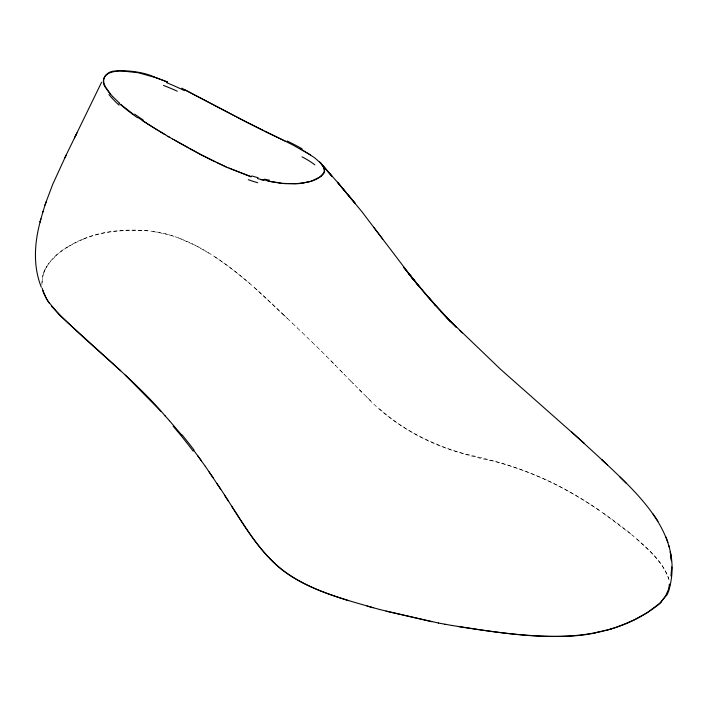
<?xml version="1.0" encoding="UTF-8"?>
<svg xmlns="http://www.w3.org/2000/svg" width="707" height="707" viewBox="0 0 707 707"><rect width="100%" height="100%" fill="white"/><g stroke="black" fill="none" stroke-linecap="round" stroke-linejoin="round"><path stroke-width="0.53" stroke-dasharray="3.54 2.65" d="M43.825 273.158L42.376 278.204L41.846 284.912M45.089 269.208L49.614 262.421L56.083 255.687M46.962 266.265C53.14 255.704 63.922 248.935 74.474 243.252M67.351 247.185C92.626 230.977 123.981 227.875 153.216 231.401C190.439 236.863 221.874 259.964 249.916 283.595M74.756 243.102L83.126 239.249M83.435 239.125C103.982 230.509 127.03 229.607 148.983 230.88M152.827 231.472L165.456 233.902L173.904 236.306M178.155 237.773L195.751 245.585L209.899 253.742M598.909 510.136C567.491 488.387 532.645 471.551 495.713 461.6C447.345 452.197 400.392 433.091 366.146 396.486M214.778 256.8C239.602 273.167 261.475 293.44 282.765 314.067M603.301 513.202L633.065 535.703M379.465 408.779C405.491 432.118 437.606 448.176 471.772 455.476C501.572 462.272 530.877 471.79 558.141 485.709C583.31 498.833 606.995 514.749 629.15 532.468C644.333 545.945 662.353 559.37 668.946 579.395M636.795 538.928C649.326 550.594 663.405 562.666 668.91 579.431M254.555 287.696L287.599 318.671M282.924 314.2L292.627 323.452M292.495 323.338L297.532 328.119M297.435 328.048L302.446 332.82M302.384 332.776L312.264 342.294M370.601 400.71L357.503 387.913M312.211 342.232L317.134 347.04M317.036 346.934L321.932 351.777M321.791 351.626L326.643 356.469M361.993 392.358L348.834 379.111M326.457 356.293L335.816 365.758M331.053 360.923L353.412 383.733M340.04 370.097L344.459 374.63M41.863 284.735L42.491 276.084A78.185 44.55 -1.9 0 1 45.133 269.217M55.88 255.607A106.35 61.129 -1.6 0 1 67.13 247.07M43.781 273.149A121.622 69.419 -1.6 0 1 46.892 266.247"/><path stroke-width="1.06" d="M669.697 584.088L669.352 588.551A67.881 33.273 -3.3 0 1 666.86 594.932M669.14 585.962L669.326 584.344M669.352 588.586C683.996 533.529 637.025 493.071 601.604 459.417L607.534 464.976M668.504 589.152L669.052 586.766M40.882 218.79L40.087 222.139L43.012 211.384M40.379 220.938C34.475 242.528 32.822 266.062 41.333 287.21M42.676 212.551L46.043 202.008L44.903 205.216M45.637 203.165L52.627 184.554L66.122 155.142L64.752 157.908M668.248 589.921L665.667 595.762L660.868 602.355M65.733 155.947L76.073 134.701L74.403 138.068M76.197 134.436L101.614 82.198M75.304 136.239L76.93 132.916M666.825 594.932L659.772 603.257L647.418 612.527M321.049 176.246L316.471 179.118A20.627 8.661 -10.6 0 1 308.853 181.92L295.897 183.82L282.747 183.396M657.404 605.501C598.696 651.023 519.265 635.743 451.64 625.421M647.161 612.695L634.612 619.632M634.329 619.765L626.464 623.274M626.137 623.406L617.131 626.932A64.629 31.426 -5.8 0 1 611.148 628.859M611.219 628.93L605.97 630.441M595.471 632.915L586.969 634.435A88.861 47.033 -4.7 0 1 572.405 635.991C534.165 637.944 496.022 632.385 458.322 626.552M303.913 182.848L311.389 181.151L319.228 177.448A15.66 6.522 -10.9 0 0 320.077 176.865L324.195 172.411A13.15 5.576 -9.8 0 0 324.628 170.935L323.214 166.764M298.398 183.564L284.806 183.652L268.695 181.31M281.077 183.29L267.193 180.912M444.986 624.228L451.773 625.448M438.349 622.991L445.118 624.263M438.473 623.017L386.075 611.193M431.844 621.718L379.686 609.514M263.746 180.285L260.53 179.525M262.279 179.772L257.454 178.526M379.579 609.434L367.048 606.067M373.234 607.728C341.72 598.582 308.606 590.177 282.12 569.851C253.627 546.803 237.331 512.999 216.846 483.42M348.666 600.667C323.886 592.881 298.654 583.77 278.54 566.775C258.983 550.117 245.806 527.652 231.808 506.459M154.497 77.169C139.703 69.259 84.699 63.365 110.398 94.049M251.1 176.644L229.103 168.195M251.065 176.821L227.539 167.506M156.441 77.832L138.219 72.733L119.633 70.727A13.044 7.697 1.3 0 0 116.081 71.08C106.28 70.196 98.812 81.146 106.607 88.746M154.444 77.151L167.692 82.03M156.335 77.805L167.488 82.065M227.689 167.656L216.598 162.469M226.143 166.967L204.102 156.265M181.708 88.189L246.31 121.993M285.381 141.153L265.063 131.502M215.114 161.85L202.538 155.46M185.314 90.063L235.219 116.222M263.676 130.777L240.035 118.758M246.345 122.037L292.203 144.635L310.673 154.992M203.97 156.274L193.161 150.494M202.379 155.443L172.808 139.12M239.929 118.661L236.73 116.973M192.967 150.432L189.883 148.753M188.46 147.94L174.373 140.021M300.281 148.832L304.01 150.918M172.808 139.173L168.001 136.38M169.68 137.308L166.419 135.444M304.991 151.59L314.518 157.705L320.289 162.743M166.569 135.488L158.739 130.839M165.014 134.569L152.73 127.154M157.308 129.92L146.676 123.354M152.73 127.092L142.195 120.455M146.711 123.283L137.971 117.45M133.711 114.569L120.729 104.397M119.554 103.151L112.607 96.514M571.716 432.03L605.784 463.341M584.15 443.227L500.529 369.257L446.108 317.019L456.625 327.553L440.638 311.239L450.872 321.835L425.932 294.492L435.636 305.645L408.814 273.839L417.987 284.992L416.22 282.809M165.208 415.981C130.989 375.656 87.668 344.583 51.584 306.281M120.756 370.76L59.503 315.136L47.669 300.855L43.648 293.175L42.208 288.217M125.245 375.055L160.843 411.218M459.638 330.425L462.272 332.988M619.871 476.951L626.225 483.226M435.114 305.185L445.189 315.932M165.164 415.893L169.503 420.771M169.424 420.647L181.902 435.3M321.544 164.059L331.954 176.29L319.67 162.08L338.733 183.661L355.002 203.156L337.46 182.273L361.63 211.349L413.869 280.122L403.379 266.937L425.738 294.563M412.296 277.984L410.617 275.889L419.64 287.236M322.198 164.837L324.522 168.858L323.93 173.029A22.536 9.553 -10.3 0 1 321.075 176.246M373.738 227.318L382.77 239.16M193.7 450.306L201.513 460.982M197.562 455.502L205.384 466.461M205.269 466.275L213.107 477.782M49.596 303.568L46.158 298.177L42.906 290.462M209.131 471.887L220.734 489.332M653.082 513.954L657.987 521.28M224.446 495.086L228.175 500.865M667.947 542.499L666.038 537.081M668.893 545.636L669.158 546.82M106.704 88.729A118.953 71.08 -0.5 0 0 109.532 92.705A97.84 58.743 -1.1 0 0 112.634 96.506M137.485 117.715A281.907 171.121 -2.1 0 1 119.085 103.355M258.117 177.722A199.772 126.686 -22.3 0 1 251.763 175.893M267.379 180.63A267.803 182.371 -28.4 0 1 262.465 179.507M303.913 182.945A41.315 18.665 -11.1 0 1 298.372 183.661M323.338 166.737A90.629 38.107 -6.8 0 0 321.765 164.271A85.308 35.606 -5.9 0 0 320.571 162.672M166.684 82.701A256.774 143 2.3 0 1 184.447 90.629M173.118 426.197A541.5 413.887 -89.1 0 1 193.152 451.128M163.511 85.432A204.146 111.273 2.8 0 1 177.271 91.194M287.139 140.976A264.542 75.896 9.8 0 1 301.995 148.726M302.022 156.83A126.076 44.506 4.1 0 1 314.871 164.846M269.438 180.17A200.744 133.694 -25.9 0 1 264.498 179.18M257.763 182.742A164.528 104.07 -22 0 1 248.298 179.666M143.114 119.96A283.542 167.497 -0.3 0 1 134.622 114.127M119.041 105.122A166.198 101.817 -2.8 0 1 108.958 94.526M660.912 602.364A47.475 23.287 -3.2 0 1 657.457 605.519M605.784 630.202A98.741 50.789 -5 0 1 595.338 632.668M182.141 434.964A523.463 400.798 -88.9 0 1 193.965 449.97M671.65 567.173L671.226 576.081L671.65 567.173M671.438 560.695L670.289 551.867L671.438 560.695"/></g></svg>
